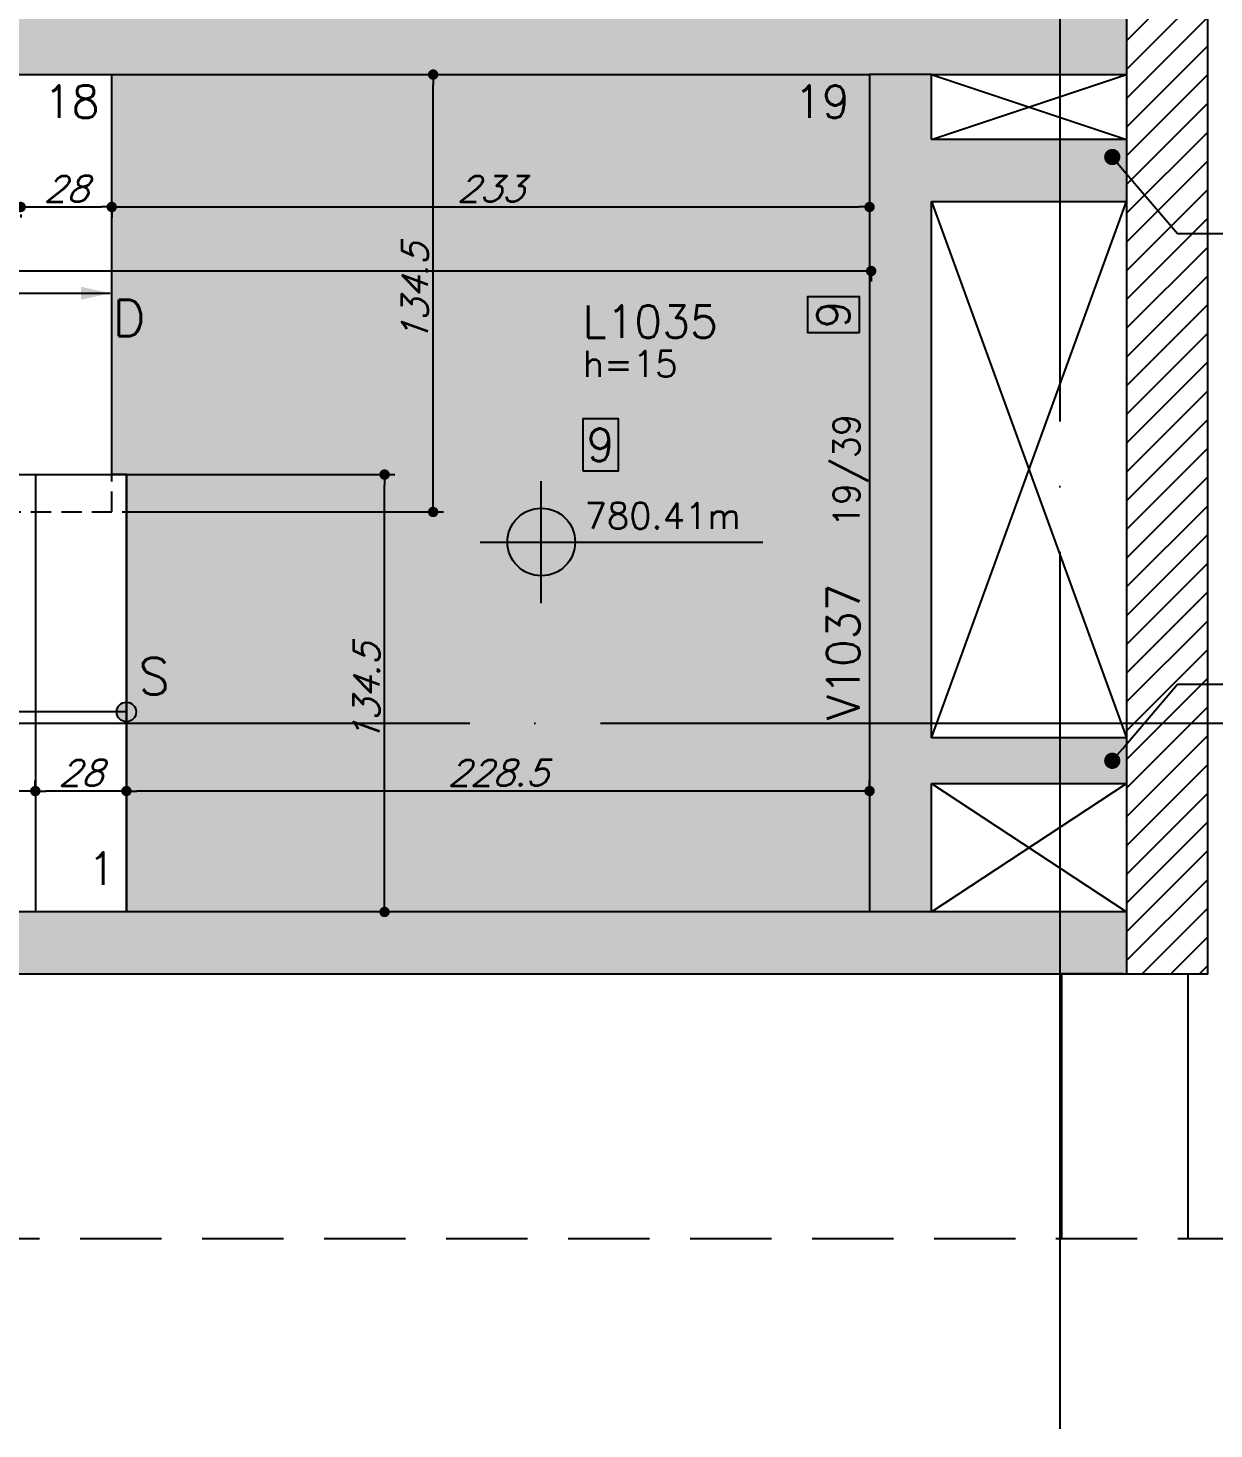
# Model space of a CAD drawing. Header units: millimetres. Extents: x 7530 to 14400, y -7174 to -2969.
# Drawn here: x 11291.6 to 11656.2, y -3878.4 to -3447.6 of the extents above; entities that cross this region are included whole.
import ezdxf
from ezdxf import colors
from ezdxf.entities.mleader import LeaderData, LeaderLine
from ezdxf.enums import TextEntityAlignment as Align
from ezdxf.math import Vec2, Vec3

# ---------------------------------------------------------------- set-up
doc = ezdxf.new("R2010")
doc.units = ezdxf.units.MM
doc.header["$LTSCALE"] = 50
doc.header["$PDMODE"] = 3
doc.linetypes.add('DASHED', pattern=[0.75, 0.5, -0.25])
doc.linetypes.add('EIXO', pattern=[6.8, 6, -0.4, 0, -0.4])
for name, color, linetype in [('242', 3, 'Continuous'), ('F-AUX', 2, 'Continuous'), ('F-AUX-RED', 1, 'Continuous'), ('F-COTAS', 106, 'Continuous'), ('F-DESNIVEL-1', 254, 'Continuous'), ('F-EIXO', 12, 'EIXO'), ('F-ESC NUM', 2, 'Continuous'), ('F-ESC-PROJ', 1, 'Continuous'), ('F-ESCADAS', 2, 'Continuous'), ('F-LAJES', 3, 'Continuous'), ('F-LAJES-DIM', 2, 'Continuous'), ('F-LAJES-NOME', 4, 'Continuous'), ('F-NÍVEL-PLANTA', 2, 'Continuous'), ('F-PILARES-HACH', 174, 'Continuous'), ('F-PILARES-S', 170, 'Continuous'), ('F-TEXTO', 6, 'Continuous'), ('F-TEXTO-YELLOW', 2, 'Continuous'), ('F-VIGAS', 3, 'Continuous'), ('F-VIGAS-DIM', 2, 'Continuous'), ('F-VIGAS-NOME', 4, 'Continuous'), ('F-VÃO', 1, 'Continuous')]:
    doc.layers.add(name, color=color, linetype=linetype)
doc.layers.add('F-DESNIVEL-2', color=7, linetype='Continuous', true_color=0xffd1e8)
doc.styles.add('5385-ARQ-PB-BAS-PLA-TER-TORRE-A-106-TXT$0$R60-75', font='romans.shx', dxfattribs={"height": 0.1125})
doc.styles.add('CP-TEXT-INCL', font='romans.shx', dxfattribs={"oblique": 20})
doc.styles.add('MCP', font='romans.shx')
doc.styles.add('ROMANS', font='romans.shx')
doc.styles.get("Standard").update_dxf_attribs({"font": 'romans.shx'})
doc.dimstyles.new('CP-COTAS-50', dxfattribs={"dimscale": 0.64, "dimtxt": 12.5, "dimasz": 5, "dimexe": 5, "dimexo": 5, "dimgap": 2.5, "dimtad": 1, "dimdec": 1, "dimdsep": 46, "dimtxsty": 'CP-TEXT-INCL', "dimblk1": 'DOT', "dimblk2": 'DOT', "dimsah": 1, "dimcen": 9, "dimclrd": 256, "dimclre": 256, "dimclrt": 256, "dimadec": 0, "dimazin": 0, "dimtfac": 1, "dimtdec": 1, "dimtmove": 2, "dimatfit": 3, "dimldrblk": 'DOT', "dimfxl": 5, "dimtolj": 1, "dimarcsym": 0})

# ---------------------------------------------------------------- blocks, each defined once
blk = doc.blocks.new('*U12')
at = {"layer": 'F-LAJES-DIM', "color": 1}
blk.add_lwpolyline([(0, 0), (11, 0), (11, 16), (0, 16)], close=True, dxfattribs=at)
at = {"layer": 'F-LAJES-DIM', "style": 'MCP'}
blk.add_attdef('DIM', text='', height=10, dxfattribs=at).set_placement((5.5, 8), align=Align.MIDDLE_CENTER)
blk = doc.blocks.new('*U13')
at = {"layer": 'F-VIGAS-DIM', "color": 1}
blk.add_lwpolyline([(0, 0), (11, 0), (11, 16), (0, 16)], close=True, dxfattribs=at)
at = {"layer": 'F-VIGAS-DIM', "style": 'MCP'}
blk.add_attdef('DIM', text='', height=10, dxfattribs=at).set_placement((5.5, 8), align=Align.MIDDLE_CENTER)
blk = doc.blocks.new('_DOT')
at = {"color": 0, "linetype": 'ByBlock'}
blk.add_line((-0.5, 0), (-1, 0), dxfattribs=at)
at = {"color": 0, "linetype": 'ByBlock', "const_width": 0.5}
blk.add_lwpolyline([(-0.25, 0, 1), (0.25, 0, 1)], format="xyb", close=True, dxfattribs=at)
blk = doc.blocks.new('*U21')
at = {"layer": 'F-EIXO'}
blk.add_line((0, 0), (1096.49, 0), dxfattribs=at)
at = {"layer": 'F-TEXTO', "style": 'ROMANS'}
blk.add_attdef('EIXO', text='', height=17.5, dxfattribs=at).set_placement((-28.21, 0), align=Align.MIDDLE_CENTER)
blk = doc.blocks.new('*U22')
at = {"layer": 'F-EIXO'}
blk.add_line((0, 0), (0, -609.8), dxfattribs=at)
at = {"layer": 'F-TEXTO', "style": 'ROMANS'}
blk.add_attdef('EIXO', text='', height=17.5, rotation=360, dxfattribs=at).set_placement((0, 28.21), align=Align.MIDDLE_CENTER)
blk = doc.blocks.new('Nível - Planta')
at = {"layer": 'F-NÍVEL-PLANTA'}
h = blk.add_hatch(color=71, dxfattribs=at)
h.paths.add_polyline_path([(0, 0), (0, 0.26, 0.414214), (-0.26, 0)])
h.paths.add_polyline_path([(0.26, 0), (0, 0), (0, -0.26, 0.414214)])
for p, q in [((0, -0.469), (0, 0.469)), ((-0.469, 0), (1.704, 0))]:
    blk.add_line(p, q, dxfattribs=at)
blk.add_circle((0, 0), 0.26, dxfattribs=at)
at = {"layer": 'F-TEXTO', "color": 3, "style": 'MCP'}
blk.add_attdef('NÍVEL', (0.333, 0.102), '', height=0.2, dxfattribs=at)
blk = doc.blocks.new('*D200')
at = {"layer": 'DEFPOINTS', "color": 0, "transparency": 16777216}
for p in [(11289.32, -3501.77), (11317.32, -3502.62), (11317.32, -3502.62)]:
    blk.add_point(p, dxfattribs=at)
at = {"layer": 'F-COTAS', "lineweight": -2, "transparency": 16777216}
for p, q in [((11289.32, -3504.97), (11289.32, -3505.82)), ((11292.52, -3502.62), (11314.12, -3502.62))]:
    blk.add_line(p, q, dxfattribs=at)
at = {"layer": 'F-COTAS', "lineweight": -2, "transparency": 16777216, "xscale": 3.2, "yscale": 3.2, "zscale": 3.2, "rotation": 180}
blk.add_blockref('_DOT', (11289.32, -3502.62), dxfattribs=at)
at = {"layer": 'F-COTAS', "lineweight": -2, "transparency": 16777216, "xscale": 3.2, "yscale": 3.2, "zscale": 3.2}
blk.add_blockref('_DOT', (11317.32, -3502.62), dxfattribs=at)
at = {"layer": 'F-COTAS', "transparency": 16777216, "insert": (11303.32, -3497.02), "char_height": 8, "attachment_point": 5, "style": 'CP-TEXT-INCL'}
blk.add_mtext('\\A1;28', dxfattribs=at)
blk = doc.blocks.new('*D201')
at = {"layer": 'DEFPOINTS', "color": 0, "transparency": 16777216}
for p in [(11317.32, -3497.78), (11550.32, -3502.62), (11550.32, -3502.62)]:
    blk.add_point(p, dxfattribs=at)
at = {"layer": 'F-COTAS', "lineweight": -2, "transparency": 16777216}
for p, q in [((11317.32, -3500.98), (11317.32, -3505.82)), ((11320.52, -3502.62), (11547.12, -3502.62))]:
    blk.add_line(p, q, dxfattribs=at)
at = {"layer": 'F-COTAS', "lineweight": -2, "transparency": 16777216, "xscale": 3.2, "yscale": 3.2, "zscale": 3.2, "rotation": 180}
blk.add_blockref('_DOT', (11317.32, -3502.62), dxfattribs=at)
at = {"layer": 'F-COTAS', "lineweight": -2, "transparency": 16777216, "xscale": 3.2, "yscale": 3.2, "zscale": 3.2}
blk.add_blockref('_DOT', (11550.32, -3502.62), dxfattribs=at)
at = {"layer": 'F-COTAS', "transparency": 16777216, "insert": (11433.82, -3497.02), "char_height": 8, "attachment_point": 5, "style": 'CP-TEXT-INCL'}
blk.add_mtext('\\A1;233', dxfattribs=at)
blk = doc.blocks.new('*D202')
at = {"layer": 'DEFPOINTS', "color": 0, "transparency": 16777216}
for p in [(10944.32, -3519.64), (11550.82, -3519.64), (10944.32, -3522.31)]:
    blk.add_point(p, dxfattribs=at)
at = {"layer": 'F-COTAS', "lineweight": -2, "transparency": 16777216}
for p, q in [((10944.32, -3522.84), (10944.32, -3525.51)), ((11547.62, -3522.31), (10947.52, -3522.31)), ((11550.82, -3522.84), (11550.82, -3525.51))]:
    blk.add_line(p, q, dxfattribs=at)
at = {"layer": 'F-COTAS', "lineweight": -2, "transparency": 16777216, "xscale": 3.2, "yscale": 3.2, "zscale": 3.2, "rotation": 180}
blk.add_blockref('_DOT', (10944.32, -3522.31), dxfattribs=at)
at = {"layer": 'F-COTAS', "lineweight": -2, "transparency": 16777216, "xscale": 3.2, "yscale": 3.2, "zscale": 3.2}
blk.add_blockref('_DOT', (11550.82, -3522.31), dxfattribs=at)
at = {"layer": 'F-COTAS', "transparency": 16777216, "insert": (11246.44, -3516.71), "char_height": 8, "attachment_point": 5, "style": 'CP-TEXT-INCL'}
blk.add_mtext('\\A1;606.5', dxfattribs=at)
blk = doc.blocks.new('*D181')
at = {"layer": 'DEFPOINTS', "color": 0, "transparency": 16777216}
for p in [(11321.82, -3682.22), (11321.82, -3686.29), (11550.32, -3686.29)]:
    blk.add_point(p, dxfattribs=at)
at = {"layer": 'F-COTAS', "lineweight": -2, "transparency": 16777216}
for p, q in [((11321.82, -3683.09), (11321.82, -3679.02)), ((11550.32, -3683.09), (11550.32, -3679.02)), ((11547.12, -3682.22), (11325.02, -3682.22))]:
    blk.add_line(p, q, dxfattribs=at)
at = {"layer": 'F-COTAS', "lineweight": -2, "transparency": 16777216, "xscale": 3.2, "yscale": 3.2, "zscale": 3.2, "rotation": 180}
blk.add_blockref('_DOT', (11321.82, -3682.22), dxfattribs=at)
at = {"layer": 'F-COTAS', "lineweight": -2, "transparency": 16777216, "xscale": 3.2, "yscale": 3.2, "zscale": 3.2}
blk.add_blockref('_DOT', (11550.32, -3682.22), dxfattribs=at)
at = {"layer": 'F-COTAS', "transparency": 16777216, "insert": (11436.07, -3676.62), "char_height": 8, "attachment_point": 5, "style": 'CP-TEXT-INCL'}
blk.add_mtext('\\A1;228.5', dxfattribs=at)
blk = doc.blocks.new('*D182')
at = {"layer": 'DEFPOINTS', "color": 0, "transparency": 16777216}
for p in [(11293.82, -3682.22), (11293.82, -3686.29), (11321.82, -3686.29)]:
    blk.add_point(p, dxfattribs=at)
at = {"layer": 'F-COTAS', "lineweight": -2, "transparency": 16777216}
for p, q in [((11293.82, -3683.09), (11293.82, -3679.02)), ((11321.82, -3683.09), (11321.82, -3679.02)), ((11318.62, -3682.22), (11297.02, -3682.22))]:
    blk.add_line(p, q, dxfattribs=at)
at = {"layer": 'F-COTAS', "lineweight": -2, "transparency": 16777216, "xscale": 3.2, "yscale": 3.2, "zscale": 3.2, "rotation": 180}
blk.add_blockref('_DOT', (11293.82, -3682.22), dxfattribs=at)
at = {"layer": 'F-COTAS', "lineweight": -2, "transparency": 16777216, "xscale": 3.2, "yscale": 3.2, "zscale": 3.2}
blk.add_blockref('_DOT', (11321.82, -3682.22), dxfattribs=at)
at = {"layer": 'F-COTAS', "transparency": 16777216, "insert": (11307.82, -3676.62), "char_height": 8, "attachment_point": 5, "style": 'CP-TEXT-INCL'}
blk.add_mtext('\\A1;28', dxfattribs=at)
blk = doc.blocks.new('*D183')
at = {"layer": 'DEFPOINTS', "color": 0, "transparency": 16777216}
for p in [(11265.82, -3682.22), (11265.82, -3686.29), (11293.82, -3686.29)]:
    blk.add_point(p, dxfattribs=at)
at = {"layer": 'F-COTAS', "lineweight": -2, "transparency": 16777216}
for p, q in [((11265.82, -3683.09), (11265.82, -3679.02)), ((11293.82, -3683.09), (11293.82, -3679.02)), ((11290.62, -3682.22), (11269.02, -3682.22))]:
    blk.add_line(p, q, dxfattribs=at)
at = {"layer": 'F-COTAS', "lineweight": -2, "transparency": 16777216, "xscale": 3.2, "yscale": 3.2, "zscale": 3.2, "rotation": 180}
blk.add_blockref('_DOT', (11265.82, -3682.22), dxfattribs=at)
at = {"layer": 'F-COTAS', "lineweight": -2, "transparency": 16777216, "xscale": 3.2, "yscale": 3.2, "zscale": 3.2}
blk.add_blockref('_DOT', (11293.82, -3682.22), dxfattribs=at)
at = {"layer": 'F-COTAS', "transparency": 16777216, "insert": (11279.82, -3676.62), "char_height": 8, "attachment_point": 5, "style": 'CP-TEXT-INCL'}
blk.add_mtext('\\A1;28', dxfattribs=at)
blk = doc.blocks.new('*D203')
at = {"layer": 'DEFPOINTS', "color": 0, "transparency": 16777216}
for p in [(11317.32, -3584.9), (11401.2, -3584.9), (11408.78, -3719.4)]:
    blk.add_point(p, dxfattribs=at)
at = {"layer": 'F-COTAS', "lineweight": -2, "transparency": 16777216}
for p, q in [((11320.52, -3584.9), (11404.4, -3584.9)), ((11401.2, -3716.2), (11401.2, -3588.1)), ((11405.58, -3719.4), (11398, -3719.4))]:
    blk.add_line(p, q, dxfattribs=at)
at = {"layer": 'F-COTAS', "lineweight": -2, "transparency": 16777216, "xscale": 3.2, "yscale": 3.2, "zscale": 3.2}
for p, rotation in [((11401.2, -3584.9), 90), ((11401.2, -3719.4), 270)]:
    blk.add_blockref('_DOT', p, dxfattribs=dict(at, rotation=rotation))
at = {"layer": 'F-COTAS', "transparency": 16777216, "insert": (11395.6, -3652.15), "char_height": 8, "attachment_point": 5, "rotation": 90, "style": 'CP-TEXT-INCL'}
blk.add_mtext('\\A1;134.5', dxfattribs=at)
blk = doc.blocks.new('*D204')
at = {"layer": 'DEFPOINTS', "color": 0, "transparency": 16777216}
for p in [(11399.75, -3461.9), (11416.14, -3461.9), (11317.32, -3596.4)]:
    blk.add_point(p, dxfattribs=at)
at = {"layer": 'F-COTAS', "lineweight": -2, "transparency": 16777216}
for p, q in [((11402.95, -3461.9), (11419.34, -3461.9)), ((11416.14, -3593.2), (11416.14, -3465.1)), ((11320.52, -3596.4), (11419.34, -3596.4))]:
    blk.add_line(p, q, dxfattribs=at)
at = {"layer": 'F-COTAS', "lineweight": -2, "transparency": 16777216, "xscale": 3.2, "yscale": 3.2, "zscale": 3.2}
for p, rotation in [((11416.14, -3461.9), 90), ((11416.14, -3596.4), 270)]:
    blk.add_blockref('_DOT', p, dxfattribs=dict(at, rotation=rotation))
at = {"layer": 'F-COTAS', "transparency": 16777216, "insert": (11410.54, -3529.15), "char_height": 8, "attachment_point": 5, "rotation": 90, "style": 'CP-TEXT-INCL'}
blk.add_mtext('\\A1;134.5', dxfattribs=at)

msp = doc.modelspace()

# ---------------------------------------------------------------- hatches: boundary and pattern name
at = {"layer": 'F-AUX'}
h = msp.add_hatch(color=1, dxfattribs=at)
edge = h.paths.add_edge_path()
edge.add_arc((11321.822, -3657.897), 3, 0, 360)
at = {"layer": 'F-DESNIVEL-1', "linetype": 'Continuous'}
h = msp.add_hatch(color=256, dxfattribs=at)
h.dxf.hatch_style = 1
h.paths.add_polyline_path([(11321.822, -3719.397), (11321.822, -3584.897), (11317.322, -3584.897), (11317.322, -3461.897), (11550.322, -3461.897), (11550.322, -3719.397)])
at = {"layer": 'F-PILARES-HACH', "linetype": 'Continuous'}
h = msp.add_hatch(dxfattribs=at)
h.set_pattern_fill('ANSI31', color=256, scale=50, style=0)
h.set_pattern_definition([(45, (12868.322, -3865.3966), (-4.419417, 4.419417), [])])
h.paths.add_polyline_path([(11629.322, -3738.397), (11654.322, -3738.397), (11654.322, -3442.897), (11629.322, -3442.897)], flags=16)

# ---------------------------------------------------------------- linework, layer by layer
at = {"layer": '242', "linetype": 'Continuous'}
msp.add_line((11641.822, -3590.647), (11641.822, -3590.647), dxfattribs=at)
at = {"layer": 'F-AUX', "color": 1}
msp.add_circle((11321.822, -3657.897), 3, dxfattribs=at)
at = {"layer": 'F-AUX-RED'}
for p, q in [((11073.495, -3529.147), (11316.822, -3529.147)), ((11321.822, -3657.897), (11073.495, -3657.897))]:
    msp.add_line(p, q, dxfattribs=at)
at = {"layer": 'F-AUX-RED', "color": 1, "linetype": 'DASHED'}
msp.add_lwpolyline([(10869.028, -3325.639), (11782.649, -3325.639), (11782.649, -3819.927), (10869.028, -3819.927)], close=True, dxfattribs=at)
at = {"layer": 'F-AUX-RED'}
msp.add_solid([(11307.822, -3527.147), (11316.822, -3529.147), (11307.822, -3531.147)], dxfattribs=at)
at = {"layer": 'F-DESNIVEL-1', "linetype": 'Continuous'}
for points in [[(11569.322, -3491.397), (11569.322, -3461.897), (11550.322, -3461.897)], [(11569.322, -3491.397), (11550.322, -3461.897), (11550.322, -3491.397)], [(11569.322, -3500.897), (11629.222, -3500.897), (11629.222, -3481.897)], [(11569.322, -3500.897), (11629.222, -3481.897), (11569.322, -3481.897)], [(11569.322, -3500.897), (11569.322, -3481.897), (11569.322, -3500.897)], [(11569.322, -3672.897), (11569.322, -3491.397), (11550.322, -3491.397)], [(11569.322, -3672.897), (11550.322, -3491.397), (11550.322, -3672.897)], [(11569.322, -3491.397), (11550.322, -3491.397), (11569.322, -3491.397)], [(11569.322, -3679.897), (11629.222, -3679.897), (11629.222, -3665.897)], [(11569.322, -3679.897), (11629.222, -3665.897), (11569.322, -3665.897)], [(11569.322, -3679.897), (11569.322, -3665.897), (11569.322, -3679.897)], [(11569.322, -3719.397), (11569.322, -3672.897), (11550.322, -3672.897)], [(11569.322, -3719.397), (11550.322, -3672.897), (11550.322, -3719.397)], [(11569.322, -3672.897), (11550.322, -3672.897), (11569.322, -3672.897)], [(11559.822, -3738.397), (11559.822, -3719.397), (10943.922, -3719.397)], [(11559.822, -3738.397), (10943.922, -3719.397), (10943.922, -3738.397)], [(11569.322, -3719.397), (11550.322, -3719.397), (11569.322, -3719.397)], [(11559.822, -3738.397), (11629.222, -3738.397), (11629.222, -3719.397)], [(11559.822, -3738.397), (11629.222, -3719.397), (11559.822, -3719.397)], [(11559.822, -3738.397), (11559.822, -3719.397), (11559.822, -3738.397)], [(11559.822, -3738.397), (10943.922, -3738.397), (11559.822, -3738.397)]]:
    msp.add_solid(points, dxfattribs=at)
at = {"layer": 'F-DESNIVEL-2', "linetype": 'Continuous'}
for points in [[(11559.822, -3461.897), (11559.822, -3442.897), (10943.922, -3442.897)], [(11559.822, -3461.897), (10943.922, -3442.897), (10943.922, -3461.897)], [(11559.822, -3461.897), (11629.222, -3461.897), (11629.222, -3442.897)], [(11559.822, -3461.897), (11629.222, -3442.897), (11559.822, -3442.897)], [(11559.822, -3461.897), (11559.822, -3442.897), (11559.822, -3461.897)], [(11559.822, -3461.897), (10943.922, -3461.897), (11559.822, -3461.897)]]:
    msp.add_solid(points, dxfattribs=at)
at = {"layer": 'F-ESC-PROJ', "linetype": 'DASHED', "ltscale": 0.25}
msp.add_lwpolyline([(11104.979, -3596.397), (11317.322, -3596.397), (11317.322, -3584.897)], dxfattribs=at)
at = {"layer": 'F-ESCADAS', "linetype": 'Continuous'}
for points in [[(11317.322, -3584.897), (11317.322, -3461.897)], [(11293.822, -3584.897), (11293.822, -3719.397)], [(11321.822, -3584.897), (11321.822, -3719.397)]]:
    msp.add_lwpolyline(points, dxfattribs=at)
at = {"layer": 'F-ESCADAS'}
msp.add_lwpolyline([(11140.091, -3584.897), (11322.322, -3584.897)], dxfattribs=at)
at = {"layer": 'F-LAJES'}
msp.add_lwpolyline([(11321.822, -3719.397), (11321.822, -3584.897), (11317.322, -3584.897), (11317.322, -3461.897), (11550.322, -3461.897), (11550.322, -3719.397), (11321.822, -3719.397)], dxfattribs=at)
at = {"layer": 'F-PILARES-S', "linetype": 'Continuous'}
msp.add_lwpolyline([(11629.322, -3738.397), (11654.322, -3738.397), (11654.322, -3442.897), (11629.322, -3442.897), (11629.322, -3738.397)], dxfattribs=at)
at = {"layer": 'F-VIGAS'}
for points in [[(10943.822, -3461.897), (11550.322, -3461.897)], [(11550.322, -3461.897), (11550.322, -3491.397)], [(11569.322, -3461.897), (11550.322, -3461.897)], [(11569.322, -3461.897), (11629.322, -3461.897)], [(11569.322, -3481.897), (11569.322, -3461.897)], [(11629.322, -3481.897), (11569.322, -3481.897)], [(11550.322, -3491.397), (11550.322, -3672.897)], [(11569.322, -3665.897), (11569.322, -3500.897)], [(11569.322, -3500.897), (11629.322, -3500.897)], [(11629.322, -3665.897), (11569.322, -3665.897)], [(11550.322, -3672.897), (11550.322, -3719.397)], [(11569.322, -3719.397), (11569.322, -3679.897)], [(11569.322, -3679.897), (11629.322, -3679.897)], [(11550.322, -3719.397), (10943.822, -3719.397)], [(11569.322, -3719.397), (11550.322, -3719.397)], [(11629.322, -3719.397), (11569.322, -3719.397)], [(10943.822, -3738.397), (11559.822, -3738.397)], [(11559.822, -3738.397), (11629.322, -3738.397)], [(11609.322, -3738.397), (11609.322, -3819.927)], [(11628.322, -3738.397), (11609.322, -3738.397)], [(11648.322, -3819.927), (11648.322, -3738.397)]]:
    msp.add_lwpolyline(points, dxfattribs=at)
at = {"layer": 'F-VÃO'}
for p, q in [((11569.322, -3481.897), (11629.322, -3461.897)), ((11569.322, -3461.897), (11629.322, -3481.897)), ((11569.322, -3665.897), (11629.322, -3500.897)), ((11569.322, -3500.897), (11629.322, -3665.897)), ((11569.322, -3719.397), (11629.322, -3679.897)), ((11569.322, -3679.897), (11629.322, -3719.397))]:
    msp.add_line(p, q, dxfattribs=at)

# ---------------------------------------------------------------- block references
at = {"layer": 'F-EIXO', "linetype": 'Continuous'}
for name, p in [('*U22', (11608.822, -3268.592)), ('*U21', (10787.353, -3661.397))]:
    msp.add_blockref(name, p, dxfattribs=at)
at = {"layer": 'F-LAJES-DIM', "linetype": 'Continuous'}
msp.add_blockref('*U12', (11462.123, -3583.773), dxfattribs=at).add_auto_attribs({'DIM': '9'})
at = {"layer": 'F-NÍVEL-PLANTA', "linetype": 'Continuous', "xscale": 40, "yscale": 40, "zscale": 40}
msp.add_blockref('Nível - Planta', (11449.388, -3605.641), dxfattribs=at).add_auto_attribs({'NÍVEL': '780.41m'})
at = {"layer": 'F-VIGAS-DIM', "linetype": 'Continuous', "rotation": 90}
msp.add_blockref('*U13', (11547.198, -3541.195), dxfattribs=at).add_auto_attribs({'DIM': '9'})

# ---------------------------------------------------------------- texts
at = {"layer": 'F-ESC NUM', "char_height": 10, "width": 122.75925, "attachment_point": 9, "style": '5385-ARQ-PB-BAS-PLA-TER-TORRE-A-106-TXT$0$R60-75'}
for s, insert in [('18', (11313.563, -3475.221)), ('19', (11544.274, -3475.221)), ('1', (11318.563, -3711.11))]:
    msp.add_mtext(s, dxfattribs=dict(at, insert=insert))
at = {"layer": 'F-LAJES-DIM', "linetype": 'Continuous', "style": 'MCP'}
msp.add_text('h=15', height=8, dxfattribs=at).set_placement((11462.123, -3554.873))
at = {"layer": 'F-LAJES-NOME', "linetype": 'Continuous', "style": 'MCP'}
msp.add_text('L1035', height=10, dxfattribs=at).set_placement((11462.123, -3542.873))
at = {"layer": 'F-TEXTO-YELLOW', "char_height": 11.25, "width": 61.37962, "attachment_point": 3, "style": '5385-ARQ-PB-BAS-PLA-TER-TORRE-A-106-TXT$0$R60-75'}
for s, insert in [('D', (11327.669, -3531.138)), ('S', (11335.162, -3641.256))]:
    msp.add_mtext(s, dxfattribs=dict(at, insert=insert))
at = {"layer": 'F-VIGAS-DIM', "linetype": 'Continuous', "style": 'MCP'}
msp.add_text('19/39', height=8, rotation=90, dxfattribs=at).set_placement((11547.198, -3601.195))
at = {"layer": 'F-VIGAS-NOME', "linetype": 'Continuous', "style": 'MCP'}
msp.add_text('V1037', height=10, rotation=90, dxfattribs=at).set_placement((11547.197, -3660.397))

# ---------------------------------------------------------------- dimensions: what is measured, and where the dimension line sits
at = {"layer": 'F-COTAS'}
for base, p1, p2, picture, middle in [((11416.135, -3461.897), (11317.322, -3596.397), (11399.754, -3461.897), '*D204', (11410.535, -3529.147)), ((11401.196, -3584.897), (11408.781, -3719.397), (11317.322, -3584.897), '*D203', (11395.596, -3652.147))]:
    dim = msp.add_linear_dim(base=base, p1=p1, p2=p2, angle=90, dimstyle='CP-COTAS-50', dxfattribs=at)
    dim.commit()
    dim.dimension.update_dxf_attribs({"geometry": picture, "text_midpoint": middle})
for base, p1, p2, picture, middle in [((11317.322, -3502.623), (11289.322, -3501.768), (11317.322, -3502.623), '*D200', (11303.322, -3497.023)), ((11550.322, -3502.623), (11317.322, -3497.783), (11550.322, -3502.623), '*D201', (11433.822, -3497.023))]:
    dim = msp.add_linear_dim(base=base, p1=p1, p2=p2, dimstyle='CP-COTAS-50', dxfattribs=at)
    dim.commit()
    dim.dimension.update_dxf_attribs({"geometry": picture, "text_midpoint": middle})
dim = msp.add_linear_dim(base=(10944.322, -3522.313), p1=(11550.822, -3519.64), p2=(10944.322, -3519.64), dimstyle='CP-COTAS-50', dxfattribs=at)
dim.commit()
dim.dimension.update_dxf_attribs({"geometry": '*D202', "text_midpoint": (11246.441, -3516.713), "dimtype": 160})
for base, p1, p2, picture, middle in [((11265.822, -3682.217), (11293.822, -3686.287), (11265.822, -3686.287), '*D183', (11279.822, -3676.617)), ((11293.822, -3682.217), (11321.822, -3686.287), (11293.822, -3686.287), '*D182', (11307.822, -3676.617)), ((11321.822, -3682.217), (11550.322, -3686.287), (11321.822, -3686.287), '*D181', (11436.072, -3676.617))]:
    dim = msp.add_linear_dim(base=base, p1=p1, p2=p2, dimstyle='CP-COTAS-50', override={"dimfxl": 2.5}, dxfattribs=at)
    dim.commit()
    dim.dimension.update_dxf_attribs({"geometry": picture, "text_midpoint": middle})

# ---------------------------------------------------------------- leaders
at = {"layer": 'F-AUX-RED', "linetype": 'Continuous'}
ml = msp.add_multileader_mtext('Standard', dxfattribs=at)
ml.set_content('', color=256)
ml.set_leader_properties()
ml.set_arrow_properties(name='DOT')
ml.build(insert=Vec2(0, 0))
ml.multileader.update_dxf_attribs({"text_right_attachment_type": 6, "text_top_attachment_type": 0, "text_bottom_attachment_type": 0, "dogleg_length": 0.36, "arrow_head_size": 5})
ctx = ml.context
ctx.base_point, ctx.char_height, ctx.arrow_head_size, ctx.landing_gap_size, ctx.plane_origin = Vec3(11742.453, -3510.815), 5, 5, 0.09, Vec3(11624.952, -3487.259)
ctx.right_attachment = 6
notes = []
notes.append((ctx, [(0, (1, 1, 0), (11645.02, -3510.815), (1, 0), 97.433, [(0, [(11624.952, -3487.259)], 256, [])])]))
ctx.mtext.insert, ctx.mtext.rotation, ctx.mtext.flow_direction = Vec3(11742.543, -3508.315), -3.1415927, 5
ml = msp.add_multileader_mtext('Standard', dxfattribs=at)
ml.set_content('', color=256)
ml.set_leader_properties()
ml.set_arrow_properties(name='DOT')
ml.build(insert=Vec2(0, 0))
ml.multileader.update_dxf_attribs({"text_right_attachment_type": 6, "text_top_attachment_type": 0, "text_bottom_attachment_type": 0, "dogleg_length": 0.36, "arrow_head_size": 5})
ctx = ml.context
ctx.base_point, ctx.char_height, ctx.arrow_head_size, ctx.landing_gap_size, ctx.plane_origin = Vec3(11742.453, -3649.361), 5, 5, 0.09, Vec3(11624.952, -3672.916)
ctx.right_attachment = 6
notes.append((ctx, [(0, (1, 1, 0), (11645.02, -3649.361), (1, 0), 97.433, [(0, [(11624.952, -3672.916)], 256, [])])]))
ctx.mtext.insert, ctx.mtext.rotation, ctx.mtext.flow_direction = Vec3(11742.543, -3646.861), -3.1415927, 5
for ctx, leaders in notes:
    for number, flags, end, landing, length, lines in leaders:
        leader = LeaderData()
        leader.index, (leader.has_last_leader_line, leader.has_dogleg_vector, leader.attachment_direction) = number, flags
        leader.last_leader_point, leader.dogleg_vector, leader.dogleg_length = Vec3(end), Vec3(landing), length
        for number, points, colour, breaks in lines:
            line = LeaderLine()
            line.index, line.vertices, line.color, line.breaks = number, Vec3.list(points), colors.encode_raw_color(colour), breaks
            leader.lines.append(line)
        ctx.leaders.append(leader)

doc.saveas('drawing.dxf')
